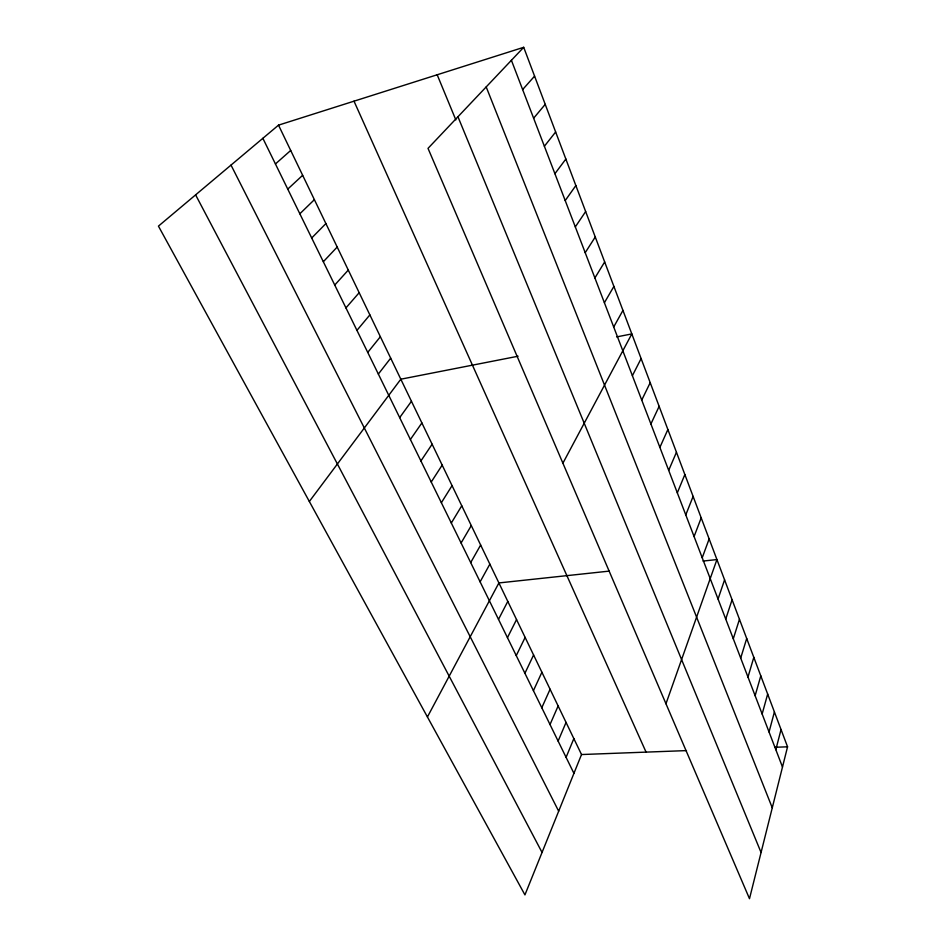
<?xml version="1.0" encoding="UTF-8"?>
<svg xmlns="http://www.w3.org/2000/svg" width="946" height="946" viewBox="0 0 946 946"><rect width="100%" height="100%" fill="white"/><g stroke="black" fill="none" stroke-linecap="round" stroke-linejoin="round"><path stroke-width="1.42" d="M787.557 746.808L749.492 898.7L428.018 148.368L523.706 47.3L787.557 746.808L774.928 747.281M775.826 749.658L781.041 729.532M769.051 731.991L774.407 711.948M762.145 714.005L767.667 694.068M755.133 695.7L760.797 675.87M747.979 677.064L753.808 657.352M740.706 658.085L746.701 638.491M733.292 638.763L739.465 619.299M725.736 619.074L732.086 599.752M718.049 599.031L724.577 579.851M665.972 703.765L716.938 559.571L703.067 561.061M702.228 557.773L709.145 538.913M694.08 536.548L701.199 517.864M685.779 514.908L693.111 496.414M278.514 125.144L581.518 754.541L524.935 894.892L158.443 226.129L278.514 125.144L523.706 47.3M677.324 492.842L684.857 474.549M566.086 757.356L573.844 738.601M558.116 741.085L566.051 722.413M668.692 470.351L676.449 452.259M550.016 724.553L558.128 705.964M659.882 447.399L667.876 429.519M541.786 707.75L550.087 689.256M533.426 690.663L541.904 672.263M650.907 423.974L659.137 406.342M524.912 673.292L533.591 654.987M516.256 655.613L525.136 637.427M641.743 400.075L650.209 382.681M507.458 637.651L516.54 619.571M632.389 375.692L641.116 358.558M498.507 619.37L507.789 601.408M427.426 716.962L498.897 582.937L609.106 571.124M562.905 463.197L631.822 333.926L616.626 336.906M480.119 581.849L489.851 564.147M613.706 326.985L622.953 310.394M470.694 562.586L480.651 545.026M604.399 302.72L613.895 286.413M461.092 542.992L471.285 525.574M451.313 523.032L461.754 505.779M594.892 277.947L604.671 261.947M441.368 502.716L452.058 485.629M585.207 252.688L595.259 236.985M431.234 482.022L442.172 465.113M420.911 460.95L432.121 444.218M575.31 226.898L585.657 211.537M410.387 439.488L421.881 422.945M565.211 200.576L575.854 185.558M399.685 417.612L411.451 401.281M309.342 501.486L400.82 379.204L518.089 356.216M554.912 173.697L565.862 159.046M378.353 374.06L390.686 358.156M544.376 146.252L555.645 131.979M367.746 352.409L380.363 336.729M356.949 330.367L369.862 314.912M533.627 118.215L545.227 104.344M345.94 307.911L359.173 292.692M522.641 89.563L534.585 76.129M334.742 285.042L348.282 270.083M323.331 261.735L337.19 247.036M311.695 237.99L325.897 223.575M299.847 213.784L314.379 199.665M287.761 189.105L302.649 175.294M275.44 163.954L290.694 150.461M581.518 754.541L686.465 750.604M195.609 194.876L542.046 852.441M231.013 165.101L558.672 811.195M262.87 138.305L573.926 773.355M354.005 101.175L646.071 752.117M437.182 74.769L455.83 119.894M457.947 116.748L761.069 852.5M486.197 86.914L772.267 807.813M511.408 60.296L782.484 767.029"/></g></svg>
